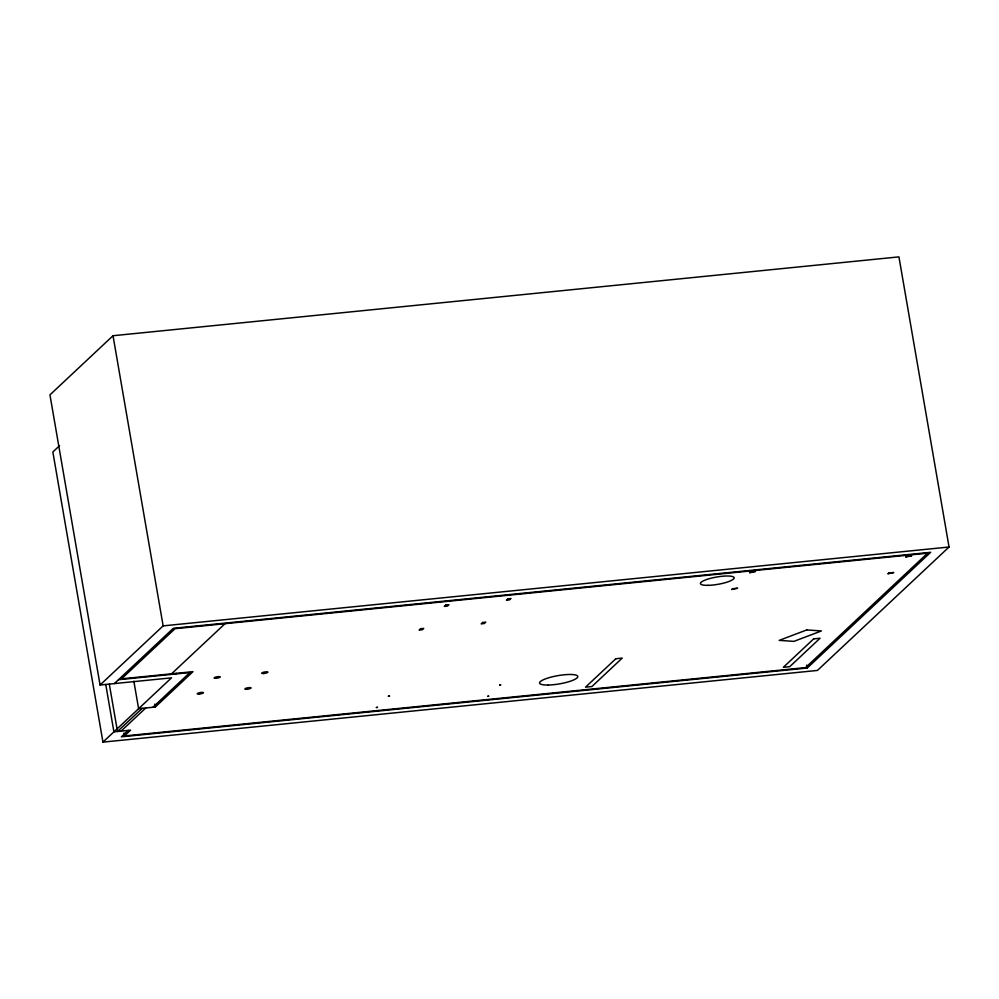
<?xml version="1.0" encoding="UTF-8"?>
<svg xmlns="http://www.w3.org/2000/svg" width="999" height="999" viewBox="0 0 999 999"><rect width="100%" height="100%" fill="white"/><g stroke="black" fill="none" stroke-linecap="round" stroke-linejoin="round"><path stroke-width="1.5" d="M102.959 742.12L817.419 670.441L949.05 547.015L898.938 256.88L113.024 335.726L49.95 394.867L100.062 685.014L171.516 677.846L102.959 742.12L52.847 451.985L59.59 445.666M100.062 685.014L163.137 625.874L949.05 547.015M114.361 683.578L173.314 628.296L930.643 552.31L807.242 668.019L121.366 736.837L128.209 730.406M171.553 673.826L225.025 623.676M175.624 673.988L176.311 673.338M229.782 623.201L230.469 622.564M117.495 731.48L142.183 708.341M121.066 731.118L145.754 707.979M152.897 707.267L189.91 672.552L118.469 679.72M123.926 733.054L124.425 735.951L130.594 730.169L113.923 731.842L105.744 684.502M133.854 681.206L138.611 708.691L155.282 707.03L192.982 671.665L121.541 678.833L175.012 628.696L927.584 553.184L805.556 667.607L124.425 735.951M806.742 665.109L807.242 668.019M113.024 335.726L163.137 625.874M154.77 704.12L155.282 707.03M109.316 684.14L117.233 729.957M376.411 707.492L377.472 707.354L376.411 707.492M388.411 696.241L389.473 696.103L388.411 696.241M487.749 696.315L488.811 696.178L487.799 696.278M499.75 685.064L500.811 684.927L499.8 685.027M420.579 628.708L419.118 630.069L422.24 629.757L423.701 628.396L420.579 628.708M445.816 605.044L444.355 606.405L447.477 606.093L448.938 604.732L445.816 605.044M482.642 622.477L481.193 623.838L484.315 623.526L485.764 622.165L482.642 622.477M507.879 598.813L506.431 600.174L509.552 599.862L511.001 598.501L507.879 598.813M615.846 658.728L585.514 687.175L591.92 686.525L622.252 658.079L615.846 658.728M732.579 588.711L731.68 589.547L737.637 588.199L732.579 588.711M750.449 571.952L749.55 572.802L755.506 571.44L750.449 571.952M813.673 638.873L783.328 667.32L789.734 666.683L820.067 638.236L813.673 638.873M888.723 573.039L887.824 573.888L893.78 572.527L888.723 573.039M906.592 556.281L905.693 557.13L911.65 555.781L906.592 556.281M806.73 629.944L779.183 640.384L793.905 641.37L821.453 630.931L806.73 629.944M548.276 685.027A19.343 4.183 -9.8 0 0 577.772 676.86A19.343 4.183 -9.8 0 0 550.124 677.372A19.343 4.183 -9.8 0 0 548.276 685.027M708.054 585.339A17.12 3.709 -9.8 0 0 734.153 578.109A17.12 3.709 -9.8 0 0 709.677 578.571A17.12 3.709 -9.8 0 0 708.054 585.339M246.391 689.298A3.147 0.674 -9.8 0 0 251.086 687.949A3.147 0.674 -9.8 0 0 246.491 688.086A3.147 0.674 -9.8 0 0 246.391 689.298M263.224 673.513A3.147 0.674 -9.8 0 0 267.919 672.165A3.147 0.674 -9.8 0 0 263.324 672.302A3.147 0.674 -9.8 0 0 263.224 673.513M198.764 694.08A3.147 0.674 -9.8 0 0 203.459 692.732A3.147 0.674 -9.8 0 0 198.863 692.869A3.147 0.674 -9.8 0 0 198.764 694.08M215.597 678.284A3.147 0.674 -9.8 0 0 220.292 676.935A3.147 0.674 -9.8 0 0 215.697 677.085A3.147 0.674 -9.8 0 0 215.597 678.284"/></g></svg>
